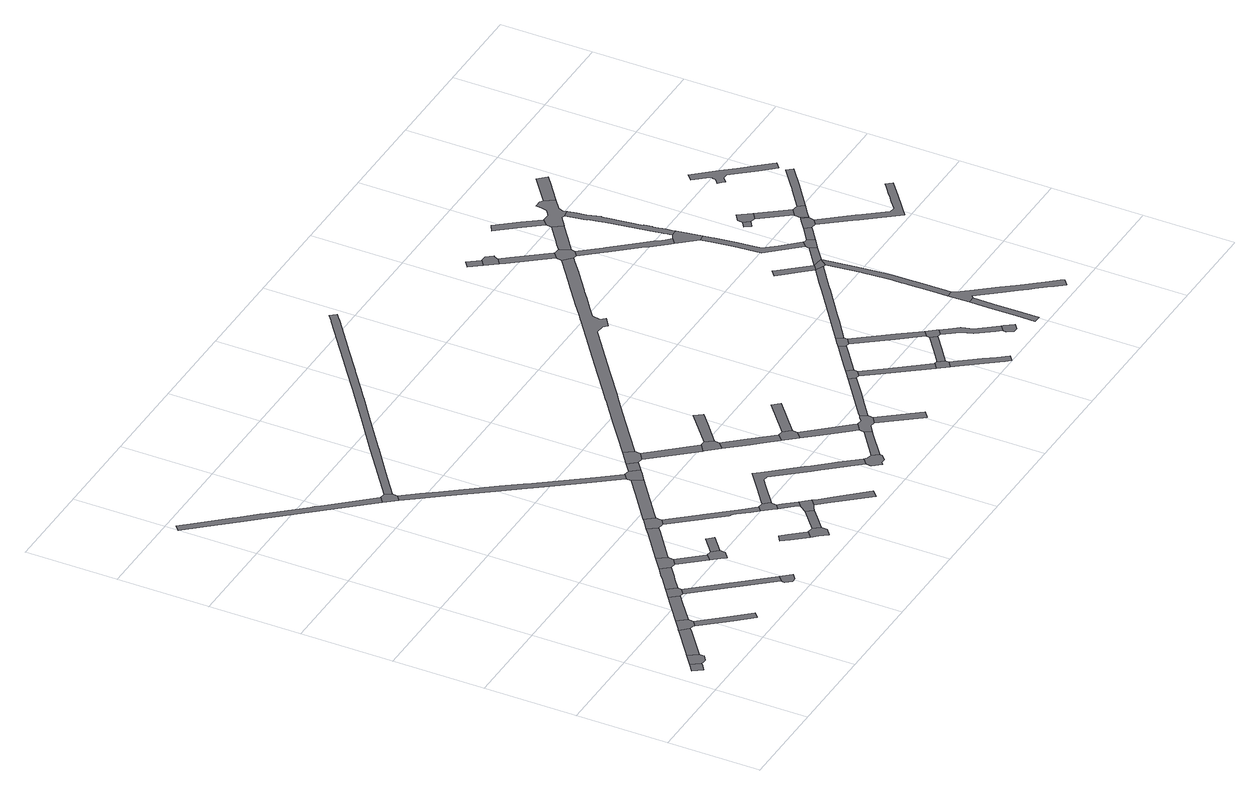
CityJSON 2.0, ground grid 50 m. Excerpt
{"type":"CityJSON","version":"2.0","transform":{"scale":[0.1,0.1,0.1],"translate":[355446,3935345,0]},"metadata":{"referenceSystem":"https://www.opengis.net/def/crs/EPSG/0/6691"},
"CityObjects":{
"road1":{"type":"Road","geometry":[{"type":"MultiSurface","lod":"1","boundaries":[[[0,1,2,3,4]]]}]},
"road2":{"type":"Road","geometry":[{"type":"MultiSurface","lod":"1","boundaries":[[[3,5,6,7,8,9,10,11,12,4]]]}]},
"road3":{"type":"Road","attributes":{"RoadStructureAttribute.sectionType":"1"},"geometry":[{"type":"MultiSurface","lod":"1","boundaries":[[[13,11,10,14,15,16]]]}]},
"road4":{"type":"Road","geometry":[{"type":"MultiSurface","lod":"1","boundaries":[[[17,18,19,16,15,20,21,22,23]]]}]},
"road5":{"type":"Road","attributes":{"RoadStructureAttribute.sectionType":"1"},"geometry":[{"type":"MultiSurface","lod":"1","boundaries":[[[24,25,22,21,26,27,28,29]]]}]},
"road6":{"type":"Road","attributes":{"RoadStructureAttribute.sectionType":"1"},"geometry":[{"type":"MultiSurface","lod":"1","boundaries":[[[30,31,17,23,32,33,34]]]}]},
"road7":{"type":"Road","geometry":[{"type":"MultiSurface","lod":"1","boundaries":[[[35,36,37,38,34,33,39]]]}]},
"road8":{"type":"Road","attributes":{"RoadStructureAttribute.sectionType":"1"},"geometry":[{"type":"MultiSurface","lod":"1","boundaries":[[[40,41,42,43,44,45,37,36]]]}]},
"road9":{"type":"Road","attributes":{"RoadStructureAttribute.sectionType":"1"},"geometry":[{"type":"MultiSurface","lod":"1","boundaries":[[[46,47,35,39,48,49,50,51]]]}]},
"road10":{"type":"Road","geometry":[{"type":"MultiSurface","lod":"1","boundaries":[[[50,52,53,54,55,56,51]]]}]},
"road11":{"type":"Road","geometry":[{"type":"MultiSurface","lod":"1","boundaries":[[[57,58,59,43,42,60,61]]]}]},
"road12":{"type":"Road","attributes":{"RoadStructureAttribute.sectionType":"1"},"geometry":[{"type":"MultiSurface","lod":"1","boundaries":[[[60,62,63,61]]]}]},
"road13":{"type":"Road","attributes":{"RoadStructureAttribute.sectionType":"1"},"geometry":[{"type":"MultiSurface","lod":"1","boundaries":[[[64,65,66,67,68,69,70,71,72,73,74,75,76,77,78,79,80,81,82]]]}]},
"road14":{"type":"Road","attributes":{"RoadStructureAttribute.sectionType":"1"},"geometry":[{"type":"MultiSurface","lod":"1","boundaries":[[[83,84,85,86,87,63,62]]]}]},
"road15":{"type":"Road","attributes":{"RoadStructureAttribute.sectionType":"1"},"geometry":[{"type":"MultiSurface","lod":"1","boundaries":[[[88,89,90,91,92,93,59,58]]]}]},
"road16":{"type":"Road","attributes":{"RoadStructureAttribute.sectionType":"1"},"geometry":[{"type":"MultiSurface","lod":"1","boundaries":[[[94,95,96,87,86]]]}]},
"road17":{"type":"Road","geometry":[{"type":"MultiSurface","lod":"1","boundaries":[[[81,97,98,99,100,101,82]]]}]},
"road18":{"type":"Road","geometry":[{"type":"MultiSurface","lod":"1","boundaries":[[[102,91,90,103,104,105,106,107]]]}]},
"road19":{"type":"Road","attributes":{"RoadStructureAttribute.sectionType":"1"},"geometry":[{"type":"MultiSurface","lod":"1","boundaries":[[[108,109,110,111,112,113,114]]]}]},
"road20":{"type":"Road","geometry":[{"type":"MultiSurface","lod":"1","boundaries":[[[115,116,114,113,117,118,119]]]}]},
"road21":{"type":"Road","attributes":{"RoadStructureAttribute.sectionType":"1"},"geometry":[{"type":"MultiSurface","lod":"1","boundaries":[[[120,121,122,123,124,125,126,104,103,127,128,129,130,131,132,133,134]]]}]},
"road22":{"type":"Road","attributes":{"RoadStructureAttribute.sectionType":"1"},"geometry":[{"type":"MultiSurface","lod":"1","boundaries":[[[135,136,137,138,139,140,141,142,143,99,98,144,145,146,147,148,149,150,151,152,153]]]}]},
"road23":{"type":"Road","attributes":{"RoadStructureAttribute.sectionType":"1"},"geometry":[{"type":"MultiSurface","lod":"1","boundaries":[[[116,115,154,155,156]]]}]},
"road24":{"type":"Road","attributes":{"RoadStructureAttribute.sectionType":"1"},"geometry":[{"type":"MultiSurface","lod":"1","boundaries":[[[157,158,107,106,159,160]]]}]},
"road25":{"type":"Road","geometry":[{"type":"MultiSurface","lod":"1","boundaries":[[[161,162,163,164,165,166,120,134]]]}]},
"road26":{"type":"Road","attributes":{"RoadStructureAttribute.sectionType":"1"},"geometry":[{"type":"MultiSurface","lod":"1","boundaries":[[[162,167,168,169,170,171,172,163]]]}]},
"road27":{"type":"Road","geometry":[{"type":"MultiSurface","lod":"1","boundaries":[[[155,173,174,175,176,170,169,177,156]]]}]},
"road28":{"type":"Road","attributes":{"RoadStructureAttribute.sectionType":"1"},"geometry":[{"type":"MultiSurface","lod":"1","boundaries":[[[175,178,179,180,181,182,183,176]]]}]},
"road29":{"type":"Road","geometry":[{"type":"MultiSurface","lod":"1","boundaries":[[[184,185,186,153,152,157,160]]]}]},
"road30":{"type":"Road","attributes":{"RoadStructureAttribute.sectionType":"1"},"geometry":[{"type":"MultiSurface","lod":"1","boundaries":[[[187,188,186,185]]]}]},
"road31":{"type":"Road","attributes":{"RoadStructureAttribute.sectionType":"1"},"geometry":[{"type":"MultiSurface","lod":"1","boundaries":[[[189,190,191,192,193,194,195,196,197,198,199,200,201,202,203,204,205,206,207,166,165]]]}]},
"road32":{"type":"Road","geometry":[{"type":"MultiSurface","lod":"1","boundaries":[[[208,209,210,188,187,211]]]}]},
"road33":{"type":"Road","attributes":{"RoadStructureAttribute.sectionType":"1"},"geometry":[{"type":"MultiSurface","lod":"1","boundaries":[[[212,213,208,211]]]}]},
"road34":{"type":"Road","geometry":[{"type":"MultiSurface","lod":"1","boundaries":[[[213,212,214,215,216,217,218]]]}]},
"road35":{"type":"Road","attributes":{"RoadStructureAttribute.sectionType":"1"},"geometry":[{"type":"MultiSurface","lod":"1","boundaries":[[[219,220,221,222,223,224,225,226,227,228,229,230,231,232,233,234,235,236,237,238,239,240,241,242,243,244,101,100]]]}]},
"road36":{"type":"Road","geometry":[{"type":"MultiSurface","lod":"1","boundaries":[[[245,246,196,195,247,248,249,250,251,252]]]}]},
"road37":{"type":"Road","attributes":{"RoadStructureAttribute.sectionType":"1"},"geometry":[{"type":"MultiSurface","lod":"1","boundaries":[[[253,216,215,254,255,256,257]]]}]},
"road38":{"type":"Road","attributes":{"RoadStructureAttribute.sectionType":"1"},"geometry":[{"type":"MultiSurface","lod":"1","boundaries":[[[217,258,259,260,218]]]}]},
"road39":{"type":"Road","geometry":[{"type":"MultiSurface","lod":"1","boundaries":[[[256,261,262,263,264,265,257]]]}]},
"road40":{"type":"Road","attributes":{"RoadStructureAttribute.sectionType":"1"},"geometry":[{"type":"MultiSurface","lod":"1","boundaries":[[[266,267,268,269,245,252]]]}]},
"road41":{"type":"Road","attributes":{"RoadStructureAttribute.sectionType":"1"},"geometry":[{"type":"MultiSurface","lod":"1","boundaries":[[[270,271,272,273,274,263,262]]]}]},
"road42":{"type":"Road","attributes":{"RoadStructureAttribute.sectionType":"1"},"geometry":[{"type":"MultiSurface","lod":"1","boundaries":[[[275,276,277,265,264]]]}]},
"road43":{"type":"Road","geometry":[{"type":"MultiSurface","lod":"1","boundaries":[[[278,279,280,281,282,273,272,268,267,283,284]]]}]},
"road44":{"type":"Road","attributes":{"RoadStructureAttribute.sectionType":"1"},"geometry":[{"type":"MultiSurface","lod":"1","boundaries":[[[285,286,278,284,287,288]]]}]},
"road45":{"type":"Road","attributes":{"RoadStructureAttribute.sectionType":"1"},"geometry":[{"type":"MultiSurface","lod":"1","boundaries":[[[279,289,290,291,292,293,294,295,280]]]}]},
"road46":{"type":"Road","attributes":{"RoadStructureAttribute.sectionType":"1"},"geometry":[{"type":"MultiSurface","lod":"1","boundaries":[[[296,297,298,299,300,301,302,303,304,305,306,307,308,309,310,311,312,313,314,315,316,317,318,319,320,321,322,323,324,325,326,327,328,329,330,331,332,333,334,335,336,337,338,339,210,209]]]}]},
"road47":{"type":"Road","geometry":[{"type":"MultiSurface","lod":"1","boundaries":[[[340,341,292,291,342,343]]]}]},
"road48":{"type":"Road","attributes":{"RoadStructureAttribute.sectionType":"1"},"geometry":[{"type":"MultiSurface","lod":"1","boundaries":[[[342,344,345,346,347,348,349,343]]]}]},
"road49":{"type":"Road","attributes":{"RoadStructureAttribute.sectionType":"1"},"geometry":[{"type":"MultiSurface","lod":"1","boundaries":[[[340,350,351,352,353,354,355,341]]]}]},
"road50":{"type":"Road","geometry":[{"type":"MultiSurface","lod":"1","boundaries":[[[356,357,358,347,346,359,360]]]}]},
"road51":{"type":"Road","attributes":{"RoadStructureAttribute.sectionType":"1"},"geometry":[{"type":"MultiSurface","lod":"1","boundaries":[[[359,361,362,363,364,365,366,367,360]]]}]},
"road52":{"type":"Road","geometry":[{"type":"MultiSurface","lod":"1","boundaries":[[[368,369,370,371,352,351,372,373]]]}]},
"road53":{"type":"Road","attributes":{"RoadStructureAttribute.sectionType":"1"},"geometry":[{"type":"MultiSurface","lod":"1","boundaries":[[[374,357,356,375,376,377]]]}]},
"road54":{"type":"Road","attributes":{"RoadStructureAttribute.sectionType":"1"},"geometry":[{"type":"MultiSurface","lod":"1","boundaries":[[[372,378,379,380,381,373]]]}]},
"road55":{"type":"Road","geometry":[{"type":"MultiSurface","lod":"1","boundaries":[[[376,382,383,384,380,379,377]]]}]},
"road56":{"type":"Road","attributes":{"RoadStructureAttribute.sectionType":"1"},"geometry":[{"type":"MultiSurface","lod":"1","boundaries":[[[385,386,387,388,389,383,382,390,391,392,393,394]]]}]},
"road57":{"type":"Road","geometry":[{"type":"MultiSurface","lod":"1","boundaries":[[[395,396,397,385,394,398,399]]]}]},
"road58":{"type":"Road","attributes":{"RoadStructureAttribute.sectionType":"1"},"geometry":[{"type":"MultiSurface","lod":"1","boundaries":[[[400,401,402,403,404,405,406,407,408,409,369,368]]]}]},
"road59":{"type":"Road","attributes":{"RoadStructureAttribute.sectionType":"1"},"geometry":[{"type":"MultiSurface","lod":"1","boundaries":[[[410,411,412,413,414,415]]]}]},
"road60":{"type":"Road","geometry":[{"type":"MultiSurface","lod":"1","boundaries":[[[414,416,417,418,419,420,421,415]]]}]},
"road61":{"type":"Road","attributes":{"RoadStructureAttribute.sectionType":"1"},"geometry":[{"type":"MultiSurface","lod":"1","boundaries":[[[416,422,423,424,425,417]]]}]},
"road62":{"type":"Road","geometry":[{"type":"MultiSurface","lod":"1","boundaries":[[[426,427,428,429,430,431,432,433,434,435]]]}]},
"road63":{"type":"Road","geometry":[{"type":"MultiSurface","lod":"1","boundaries":[[[436,437,438,439,424,423,320,319,440,441]]]}]},
"road64":{"type":"Road","geometry":[{"type":"MultiSurface","lod":"1","boundaries":[[[442,443,444,445,446,447,405,448]]]}]},
"road65":{"type":"Road","attributes":{"RoadStructureAttribute.sectionType":"1"},"geometry":[{"type":"MultiSurface","lod":"1","boundaries":[[[449,450,451,452,453,454,455,456,457,458,459,460,461,462,463,464,465,466,467,468,469]]]}]},
"road66":{"type":"Road","attributes":{"RoadStructureAttribute.sectionType":"1"},"geometry":[{"type":"MultiSurface","lod":"1","boundaries":[[[440,470,471,472,473,474,475,476,477,478,479,480,481,482,483,484,441]]]}]},
"road67":{"type":"Road","attributes":{"RoadStructureAttribute.sectionType":"1"},"geometry":[{"type":"MultiSurface","lod":"1","boundaries":[[[435,434,485,486,487,488,489,490,491,492,493,494,495,496,497,498,499,500,501,449,469]]]}]},
"road68":{"type":"Road","attributes":{"RoadStructureAttribute.sectionType":"1"},"geometry":[{"type":"MultiSurface","lod":"1","boundaries":[[[502,503,504,505,506,438,437,507,508,509,510]]]}]},
"road69":{"type":"Road","geometry":[{"type":"MultiSurface","lod":"1","boundaries":[[[448,405,404,459,458]]]}]},
"road70":{"type":"Road","attributes":{"RoadStructureAttribute.sectionType":"1"},"geometry":[{"type":"MultiSurface","lod":"1","boundaries":[[[511,512,513,514,515,516,517]]]}]},
"road71":{"type":"Road","attributes":{"RoadStructureAttribute.sectionType":"1"},"geometry":[{"type":"MultiSurface","lod":"1","boundaries":[[[448,458,518,519]]]}]},
"road72":{"type":"Road","geometry":[{"type":"MultiSurface","lod":"1","boundaries":[[[520,521,522,523,524,477,476]]]}]},
"road73":{"type":"Road","attributes":{"RoadStructureAttribute.sectionType":"1"},"geometry":[{"type":"MultiSurface","lod":"1","boundaries":[[[525,526,527,528,529,530,522,521,531,532,533,534,535]]]}]},
"road74":{"type":"Road","attributes":{"RoadStructureAttribute.sectionType":"1"},"geometry":[{"type":"MultiSurface","lod":"1","boundaries":[[[536,537,538,539,540,541,542,543,544,545,546,547,524,523,548,549,550,551,552,553,554,555,556,557,558,559,560,561,562]]]}]},
"road75":{"type":"Road","geometry":[{"type":"MultiSurface","lod":"1","boundaries":[[[518,563,564,565,566,535,534,519]]]}]},
"road76":{"type":"Road","geometry":[{"type":"MultiSurface","lod":"1","boundaries":[[[509,567,536,562,568,569,570,571,572,573,574,575,576,515,514,510]]]}]},
"road77":{"type":"Road","attributes":{"RoadStructureAttribute.sectionType":"1"},"geometry":[{"type":"MultiSurface","lod":"1","boundaries":[[[577,578,579,565,564]]]}]},
"road78":{"type":"Road","geometry":[{"type":"MultiSurface","lod":"1","boundaries":[[[580,581,582,583]]]}]},
"road79":{"type":"Road","attributes":{"RoadStructureAttribute.sectionType":"1"},"geometry":[{"type":"MultiSurface","lod":"1","boundaries":[[[580,583,584,585,586,587]]]}]},
"road80":{"type":"Road","geometry":[{"type":"MultiSurface","lod":"1","boundaries":[[[578,588,589,590,591,592,593,579]]]}]},
"road81":{"type":"Road","attributes":{"RoadStructureAttribute.sectionType":"1"},"geometry":[{"type":"MultiSurface","lod":"1","boundaries":[[[594,595,585,584,596]]]}]},
"road82":{"type":"Road","attributes":{"RoadStructureAttribute.sectionType":"1"},"geometry":[{"type":"MultiSurface","lod":"1","boundaries":[[[591,597,598,592]]]}]},
"road83":{"type":"Road","attributes":{"RoadStructureAttribute.sectionType":"1"},"geometry":[{"type":"MultiSurface","lod":"1","boundaries":[[[570,599,600,601,602,571]]]}]},
"road84":{"type":"Road","geometry":[{"type":"MultiSurface","lod":"1","boundaries":[[[603,598,597,604,605,606,594,596]]]}]},
"road85":{"type":"Road","attributes":{"RoadStructureAttribute.sectionType":"1"},"geometry":[{"type":"MultiSurface","lod":"1","boundaries":[[[607,608,609,610,611,612,613,614,615,616,590,589,617,618,619,620,621,622,623,624]]]}]},
"road86":{"type":"Road","attributes":{"RoadStructureAttribute.sectionType":"1"},"geometry":[{"type":"MultiSurface","lod":"1","boundaries":[[[605,625,626,627,628,629,630,631,632,606]]]}]},
"road87":{"type":"Road","attributes":{"RoadStructureAttribute.sectionType":"1"},"geometry":[{"type":"MultiSurface","lod":"1","boundaries":[[[633,634,635,636,637,638,639,640,641,642,643,644,645,646,647,648,649,650,651]]]}]}
},
"vertices":[
[91,177,0],[127,129,0],[153,149,0],[171,162,0],[135,210,0],
[187,161,0],[200,159,0],[234,181,0],[232,184,0],[233,193,0],[235,209,0],[197,257,0],[188,250,0],
[223,277,0],[383,327,0],[409,348,0],[366,390,0],
[431,439,0],[379,400,0],[371,394,0],[429,345,0],[436,338,0],[466,363,0],[469,392,0],
[600,207,0],[553,262,0],[524,235,0],[561,191,0],[637,103,0],[668,128,0],
[555,535,0],[525,512,0],[584,482,0],[627,515,0],[591,563,0],
[680,537,0],[682,557,0],[645,604,0],[636,597,0],[647,514,0],
[741,604,0],[762,620,0],[821,665,0],[784,712,0],[734,674,0],[723,665,0],
[850,337,0],[836,354,0],[805,329,0],[819,312,0],[964,141,0],[995,167,0],
[963,130,0],[963,121,0],[988,90,0],[1009,89,0],[1040,114,0],
[888,697,0],[890,718,0],[853,766,0],[851,661,0],[887,689,0],
[962,530,0],[996,559,0],
[505,2408,0],[485,2432,0],[471,2447,0],[313,2630,0],[307,2637,0],[221,2736,0],[217,2741,0],[103,2873,0],[34,2953,0],[4,2927,0],[85,2833,0],[216,2681,0],[273,2615,0],[283,2603,0],[439,2423,0],[452,2408,0],[474,2382,0],[667,2159,0],[698,2185,0],
[997,488,0],[1018,463,0],[1053,492,0],[1056,522,0],[1026,556,0],
[893,721,0],[1062,850,0],[1091,873,0],[1054,921,0],[1021,895,0],[856,768,0],
[1142,594,0],[1134,603,0],[1112,627,0],
[681,2142,0],[717,2095,0],[748,2120,0],[753,2150,0],[728,2181,0],
[1116,968,0],[1126,870,0],[1155,891,0],[1156,902,0],[1158,925,0],[1119,971,0],
[1389,217,0],[1327,291,0],[1297,327,0],[1259,302,0],[1292,262,0],[1356,186,0],[1391,215,0],
[1454,177,0],[1427,212,0],[1384,153,0],[1417,114,0],[1452,143,0],
[1467,524,0],[1415,585,0],[1391,614,0],[1390,614,0],[1290,733,0],[1280,745,0],[1218,818,0],[1251,718,0],[1260,708,0],[1337,616,0],[1341,611,0],[1346,614,0],[1365,592,0],[1412,537,0],[1441,502,0],
[1344,1318,0],[1299,1379,0],[1157,1570,0],[1143,1588,0],[1118,1623,0],[1048,1718,0],[871,1956,0],[834,2006,0],[816,2030,0],[765,2031,0],[766,2031,0],[766,2030,0],[840,1932,0],[1016,1693,0],[1076,1611,0],[1125,1545,0],[1267,1355,0],[1383,1200,0],[1415,1225,0],
[1519,232,0],[1566,271,0],[1536,307,0],
[1383,1173,0],[1299,1109,0],[1183,944,0],[1417,1123,0],
[1479,457,0],[1498,435,0],[1524,457,0],[1527,486,0],[1529,488,0],[1497,520,0],
[1507,423,0],[1562,359,0],[1569,350,0],[1595,372,0],[1542,435,0],[1533,446,0],
[1570,275,0],[1582,282,0],[1606,297,0],[1637,323,0],[1565,345,0],
[1661,232,0],[1687,201,0],[1807,59,0],[1842,94,0],[1710,240,0],[1660,295,0],
[1455,1152,0],[1483,1174,0],[1445,1221,0],
[1534,1213,0],[1496,1261,0],
[1628,565,0],[1682,606,0],[1711,603,0],[1852,437,0],[1883,400,0],[1909,370,0],[2028,230,0],[2062,260,0],[2010,321,0],[1981,355,0],[1961,379,0],[1916,431,0],[1882,472,0],[1873,482,0],[1734,647,0],[1704,681,0],[1653,642,0],[1603,603,0],[1516,536,0],
[1605,1240,0],[1609,1272,0],[1572,1319,0],[1564,1210,0],
[1761,981,0],[1803,1010,0],
[1767,974,0],[1823,908,0],[1861,941,0],[1864,970,0],[1832,1010,0],
[896,2258,0],[1062,2383,0],[1068,2388,0],[1251,2526,0],[1405,2642,0],[1415,2649,0],[1446,2673,0],[1461,2685,0],[1586,2781,0],[1593,2786,0],[1728,2890,0],[1752,2909,0],[1929,3045,0],[1951,3062,0],[1971,3078,0],[1947,3110,0],[1912,3082,0],[1905,3078,0],[1724,2937,0],[1704,2922,0],[1562,2813,0],[1456,2732,0],[1422,2706,0],[1227,2558,0],[1037,2415,0],[873,2291,0],
[2105,241,0],[2076,244,0],[2026,201,0],[2061,156,0],[2076,168,0],[2099,166,0],[2129,192,0],[2130,208,0],
[1953,834,0],[1915,801,0],[1945,766,0],[2015,685,0],[2053,717,0],
[1975,1065,0],[2040,1120,0],[2007,1158,0],
[2039,657,0],[2076,614,0],[2114,647,0],[2117,677,0],[2083,714,0],
[2269,316,0],[2288,329,0],[2264,361,0],[2187,303,0],
[2140,540,0],[2236,427,0],[2267,391,0],[2308,420,0],[2294,437,0],
[2292,827,0],[2258,864,0],[2097,726,0],
[2393,382,0],[2397,411,0],[2373,443,0],[2361,435,0],[2338,417,0],[2323,356,0],[2353,352,0],
[2550,176,0],[2535,197,0],[2498,162,0],[2511,146,0],
[2472,469,0],[2549,526,0],[2650,603,0],[2625,635,0],[2525,558,0],[2524,558,0],[2386,453,0],
[1797,1417,0],[1908,1502,0],[1951,1536,0],[1991,1566,0],[2139,1679,0],[2311,1811,0],[2323,1821,0],[2336,1831,0],[2420,1896,0],[2469,1892,0],[2488,1871,0],[2540,1909,0],[2520,1934,0],[2528,1979,0],[2567,2009,0],[2577,2017,0],[2650,2073,0],[2694,2108,0],[2700,2112,0],[2763,2161,0],[2831,2213,0],[2838,2219,0],[2904,2270,0],[2920,2282,0],[2876,2326,0],[2790,2259,0],[2756,2233,0],[2701,2190,0],[2700,2189,0],[2604,2116,0],[2582,2098,0],[2505,2038,0],[2469,2011,0],[2462,2005,0],[2309,1887,0],[2275,1861,0],[2103,1728,0],[2009,1656,0],[1928,1594,0],[1915,1583,0],[1892,1565,0],[1772,1473,0],[1761,1465,0],[1679,1402,0],
[2704,645,0],[2679,676,0],[2669,601,0],[2701,625,0],
[2735,515,0],[2794,437,0],[2901,298,0],[2933,322,0],[2824,465,0],[2780,522,0],
[2828,740,0],[2869,771,0],[2845,803,0],[2812,778,0],[2787,759,0],[2720,708,0],
[2977,288,0],[2952,319,0],[2950,320,0],[2943,244,0],[2974,268,0],
[2970,208,0],[3044,111,0],[3107,29,0],[3127,3,0],[3159,28,0],[3119,79,0],[3076,135,0],
[2924,813,0],[2900,845,0],[2877,827,0],[2874,825,0],[2889,769,0],[2921,793,0],
[3033,381,0],[3057,349,0],[3142,414,0],[3118,446,0],
[3027,587,0],[3120,466,0],[3152,490,0],[3067,602,0],
[3162,412,0],[3194,436,0],[3188,443,0],
[3362,183,0],[3280,290,0],[3259,350,0],[3236,380,0],[3208,417,0],[3195,368,0],[3223,331,0],[3244,271,0],[3309,186,0],[3330,159,0],
[3372,104,0],[3404,128,0],[3369,174,0],[3328,139,0],[3351,106,0],
[3038,898,0],[3078,929,0],[3251,1058,0],[3279,1079,0],[3412,1179,0],[3368,1196,0],[3279,1130,0],[3227,1090,0],[3054,961,0],[3008,926,0],
[2684,2687,0],[2651,2731,0],[2630,2715,0],[2615,2704,0],[2662,2642,0],[2697,2669,0],
[2711,2579,0],[2745,2605,0],[2752,2625,0],[2758,2630,0],[2731,2666,0],[2723,2667,0],
[2730,2553,0],[2880,2358,0],[2914,2386,0],[2783,2556,0],
[3470,368,0],[3471,313,0],[3471,153,0],[3472,55,0],[3511,54,0],[3510,144,0],[3509,305,0],[3509,313,0],[3508,412,0],[3470,411,0],
[2975,2321,0],[2976,2324,0],[2949,2379,0],[2917,2382,0],[2940,2279,0],[2972,2303,0],
[3352,1277,0],[3279,1360,0],[3263,1379,0],[3232,1352,0],[3279,1299,0],[3321,1251,0],[3400,1221,0],
[3507,529,0],[3506,584,0],[3505,642,0],[3504,724,0],[3502,727,0],[3501,852,0],[3498,883,0],[3489,986,0],[3482,1045,0],[3460,1215,0],[3426,1173,0],[3452,990,0],[3453,982,0],[3463,850,0],[3463,849,0],[3464,777,0],[3465,774,0],[3463,718,0],[3466,649,0],[3468,584,0],[3468,528,0],
[3027,2175,0],[3041,2158,0],[3161,2016,0],[3165,2010,0],[3172,2002,0],[3232,1930,0],[3252,1907,0],[3283,1932,0],[3277,1939,0],[3261,1958,0],[3237,1987,0],[3225,2002,0],[3192,2041,0],[3072,2184,0],[3063,2194,0],
[3522,426,0],[3615,309,0],[3665,247,0],[3697,207,0],[3717,183,0],[3755,135,0],[3776,109,0],[3813,61,0],[3849,88,0],[3837,104,0],[3790,163,0],[3752,211,0],[3727,241,0],[3700,275,0],[3650,338,0],[3557,454,0],[3513,510,0],
[3091,2488,0],[3036,2446,0],[3022,2435,0],[3018,2432,0],[2983,2406,0],[3058,2387,0],[3131,2442,0],[3140,2449,0],[3104,2498,0],
[2940,2740,0],[2966,2708,0],[3033,2623,0],[3108,2528,0],[3140,2558,0],[3072,2646,0],[2980,2763,0],
[3542,1277,0],[3518,1309,0],
[3277,1877,0],[3335,1808,0],[3372,1814,0],[3349,1948,0],[3312,1946,0],
[3467,1450,0],[3412,1512,0],[3409,1552,0],[3400,1644,0],[3383,1758,0],[3381,1757,0],[3346,1741,0],[3362,1639,0],[3375,1495,0],[3520,1332,0],[3549,1357,0],
[3214,2483,0],[3222,2440,0],[3232,2388,0],[3236,2372,0],[3238,2373,0],[3251,2317,0],[3257,2281,0],[3298,2031,0],[3303,2001,0],[3304,1992,0],[3308,1972,0],[3309,1962,0],[3346,1969,0],[3341,2000,0],[3338,2016,0],[3335,2036,0],[3330,2064,0],[3331,2066,0],[3322,2109,0],[3320,2110,0],[3292,2294,0],[3288,2322,0],[3290,2320,0],[3290,2325,0],[3272,2395,0],[3262,2444,0],[3253,2491,0],
[3585,1309,0],[3597,1318,0],[3573,1350,0],[3553,1353,0],
[3195,2491,0],[3249,2511,0],[3258,2540,0],[3315,2584,0],[3280,2634,0],[3263,2645,0],[3227,2646,0],[3224,2613,0],[3217,2583,0],[3181,2555,0],
[3657,1363,0],[3677,1378,0],[3653,1410,0],
[3561,1693,0],[3532,1673,0],[3554,1640,0],[3586,1662,0],
[3616,1657,0],[3652,1684,0],[3602,1750,0],[3566,1723,0],
[3706,1374,0],[3707,1373,0],[3740,1399,0],[3744,1429,0],[3720,1461,0],[3704,1449,0],
[3768,1528,0],[3756,1544,0],[3732,1501,0],
[3750,1433,0],[3726,1465,0],
[3423,2668,0],[3471,2705,0],[3430,2749,0],[3285,2638,0],
[3731,1498,0],[3775,1452,0],[3828,1491,0],[3804,1523,0],
[4166,1231,0],[4150,1218,0],[4095,1174,0],[4089,1168,0],[4086,1166,0],[4050,1137,0],[4004,1099,0],[3974,1102,0],[3872,1232,0],[3868,1237,0],[3835,1211,0],[3841,1203,0],[3979,1027,0],[4024,1064,0],[4046,1082,0],[4112,1135,0],[4166,1179,0],[4191,1200,0],
[3839,1500,0],[3945,1579,0],[3968,1597,0],[4076,1683,0],[4051,1714,0],[3948,1632,0],[3923,1612,0],[3914,1606,0],
[4023,1850,0],[3955,1928,0],[3898,1994,0],[3796,2112,0],[3762,2082,0],[3827,2007,0],[3826,1995,0],[3826,1994,0],[3825,1977,0],[3799,1955,0],[3813,1938,0],[3825,1924,0],[3838,1936,0],[3851,1947,0],[3881,1945,0],[3892,1932,0],[3984,1826,0],[4049,1750,0],[4084,1779,0]
]}
